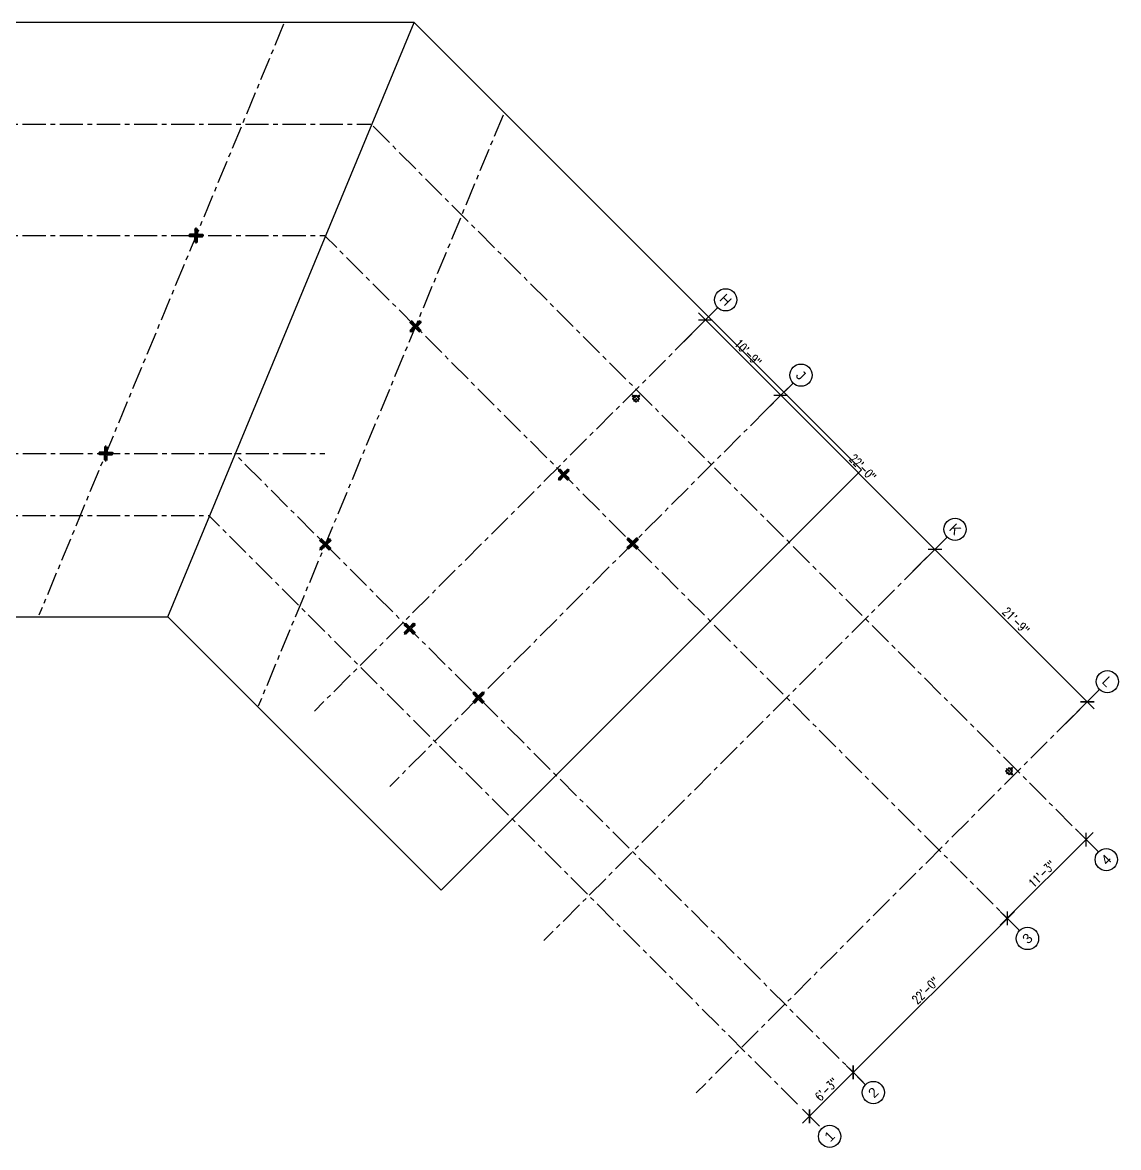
# Model space of a CAD drawing. Header units: inches. Extents: x 54338 to 57449, y 10559 to 14148.
# Drawn here: x 56119 to 57447, y 10720 to 12083 of the extents above; entities that cross this region are included whole.
import ezdxf
from ezdxf.enums import TextEntityAlignment as Align

# ---------------------------------------------------------------- set-up
doc = ezdxf.new("R2010")
doc.units = ezdxf.units.IN
doc.header["$LTSCALE"] = 15
doc.header["$MEASUREMENT"] = 0
doc.linetypes.add('CENTER', pattern=[2, 1.25, -0.25, 0.25, -0.25])
doc.linetypes.add('HIDDEN', pattern=[0.375, 0.25, -0.125])
for name, color, linetype in [('A-STAIR', 2, 'Continuous'), ('A-WALL-BLWK', 33, 'Continuous'), ('COLUMN', 4, 'Continuous'), ('GC', 3, 'Continuous'), ('Grid line', 1, 'CENTER'), ('GT', 4, 'Continuous'), ('HATCH', 253, 'Continuous'), ('N-DIM-Z', 126, 'Continuous'), ('S-COLUMN', 4, 'Continuous'), ('S-OPENING', 1, 'Continuous'), ('WALL', 7, 'Continuous')]:
    doc.layers.add(name, color=color, linetype=linetype)
doc.styles.add('3-32', font='simplex.shx', dxfattribs={"width": 0.75, "height": 10.6666})
doc.styles.add('dim', font='arial.ttf')
doc.dimstyles.new('3-32', dxfattribs={"dimtxt": 10.666667, "dimasz": 12, "dimexe": 12, "dimexo": 4, "dimgap": 2, "dimtad": 1, "dimdec": 4, "dimzin": 3, "dimdsep": 46, "dimlunit": 4, "dimtxsty": '3-32', "dimblk": 'ARCHTICK', "dimcen": 0.046875, "dimdle": 12, "dimclrd": 1, "dimclre": 1, "dimclrt": 2, "dimadec": 0, "dimazin": 0, "dimtfac": 0.75, "dimtdec": 4, "dimtmove": 2, "dimatfit": 3, "dimldrblk": 'ARCHTICK', "dimfxl": 0, "dimfrac": 1, "dimtolj": 1, "dimtzin": 0, "dimlwd": -1, "dimlwe": -1, "dimarcsym": 0})
pattern_1 = [(45, (-54885.99333, -10015.80953), (-0.265165043, 0.265165043), [])]
pattern_2 = [(45, (-54324.65777, -10363.3381), (-0.265165043, 0.265165043), [])]

# ---------------------------------------------------------------- blocks, each defined once
blk = doc.blocks.new('_ARCHTICK')
at = {"color": 0, "linetype": 'ByBlock', "const_width": 0.15}
blk.add_lwpolyline([(-0.5, -0.5), (0.5, 0.5)], dxfattribs=at)
blk = doc.blocks.new('*D22')
at = {"layer": 'DEFPOINTS', "color": 0, "transparency": 16777216}
for p in [(56917.4, 11692.8), (57037.9, 11631), (57008.6, 11601.6)]:
    blk.add_point(p, dxfattribs=at)
at = {"layer": 'N-DIM-Z', "color": 1, "transparency": 16777216}
for p, q in [((56920.2, 11695.6), (56955.2, 11730.7)), ((56938.2, 11730.7), (57046.4, 11622.5)), ((57011.4, 11604.4), (57046.4, 11639.4))]:
    blk.add_line(p, q, dxfattribs=at)
at = {"layer": 'N-DIM-Z', "color": 1, "transparency": 16777216, "xscale": 12, "yscale": 12, "zscale": 12}
for p, rotation in [((56946.7, 11722.2), 134.9999999999263), ((57037.9, 11631), 314.9999999999263)]:
    blk.add_blockref('_ARCHTICK', p, dxfattribs=dict(at, rotation=rotation))
at = {"layer": 'N-DIM-Z', "color": 2, "transparency": 16777216, "insert": (56998.2, 11682.5), "char_height": 10.67, "attachment_point": 5, "rotation": 315, "style": '3-32'}
blk.add_mtext('\\A1;10\'-9"', dxfattribs=at)
blk = doc.blocks.new('*D23')
at = {"layer": 'DEFPOINTS', "color": 0, "transparency": 16777216}
for p in [(57008.6, 11601.6), (57224.6, 11444.3), (57195.3, 11414.9)]:
    blk.add_point(p, dxfattribs=at)
at = {"layer": 'N-DIM-Z', "color": 1, "transparency": 16777216}
for p, q in [((57011.4, 11604.4), (57046.4, 11639.4)), ((57029.5, 11639.4), (57233.1, 11435.8)), ((57198.1, 11417.8), (57233.1, 11452.8))]:
    blk.add_line(p, q, dxfattribs=at)
at = {"layer": 'N-DIM-Z', "color": 1, "transparency": 16777216, "xscale": 12, "yscale": 12, "zscale": 12}
for p, rotation in [((57037.9, 11631), 134.9999999999263), ((57224.6, 11444.3), 314.9999999999263)]:
    blk.add_blockref('_ARCHTICK', p, dxfattribs=dict(at, rotation=rotation))
at = {"layer": 'N-DIM-Z', "color": 2, "transparency": 16777216, "insert": (57137.2, 11543.5), "char_height": 10.67, "attachment_point": 5, "rotation": 315, "style": '3-32'}
blk.add_mtext('\\A1;22\'-0"', dxfattribs=at)
blk = doc.blocks.new('*D24')
at = {"layer": 'DEFPOINTS', "color": 0, "transparency": 16777216}
for p in [(57195.3, 11414.9), (57409.2, 11259.7), (57379.8, 11230.4)]:
    blk.add_point(p, dxfattribs=at)
at = {"layer": 'N-DIM-Z', "color": 1, "transparency": 16777216}
for p, q in [((57198.1, 11417.8), (57233.1, 11452.8)), ((57216.1, 11452.8), (57417.7, 11251.2)), ((57382.7, 11233.2), (57417.7, 11268.2))]:
    blk.add_line(p, q, dxfattribs=at)
at = {"layer": 'N-DIM-Z', "color": 1, "transparency": 16777216, "xscale": 12, "yscale": 12, "zscale": 12}
for p, rotation in [((57224.6, 11444.3), 134.9999999999263), ((57409.2, 11259.7), 314.9999999999263)]:
    blk.add_blockref('_ARCHTICK', p, dxfattribs=dict(at, rotation=rotation))
at = {"layer": 'N-DIM-Z', "color": 2, "transparency": 16777216, "insert": (57322.8, 11357.9), "char_height": 10.67, "attachment_point": 5, "rotation": 315, "style": '3-32'}
blk.add_mtext('\\A1;21\'-9"', dxfattribs=at)
blk = doc.blocks.new('*D25')
at = {"layer": 'DEFPOINTS', "color": 0, "transparency": 16777216}
for p in [(57407.8, 11092.9), (57422.9, 11077.8), (57327.2, 10982.6)]:
    blk.add_point(p, dxfattribs=at)
at = {"layer": 'N-DIM-Z', "color": 1, "transparency": 16777216}
for p, q in [((57303.9, 10989), (57416.3, 11101.4)), ((57420.1, 11080.7), (57399.3, 11101.4)), ((57324.4, 10985.4), (57303.9, 11005.9))]:
    blk.add_line(p, q, dxfattribs=at)
at = {"layer": 'N-DIM-Z', "color": 1, "transparency": 16777216, "xscale": 12, "yscale": 12, "zscale": 12}
for p, rotation in [((57407.8, 11092.9), 44.99999999955782), ((57312.4, 10997.5), 224.9999999995578)]:
    blk.add_blockref('_ARCHTICK', p, dxfattribs=dict(at, rotation=rotation))
at = {"layer": 'N-DIM-Z', "color": 2, "transparency": 16777216, "insert": (57354.2, 11051.1), "char_height": 10.67, "attachment_point": 5, "rotation": 45, "style": '3-32'}
blk.add_mtext('\\A1;11\'-3"', dxfattribs=at)
blk = doc.blocks.new('*D26')
at = {"layer": 'DEFPOINTS', "color": 0, "transparency": 16777216}
for p in [(57312.4, 10997.5), (57327.2, 10982.6), (57140.5, 10795.9)]:
    blk.add_point(p, dxfattribs=at)
at = {"layer": 'N-DIM-Z', "color": 1, "transparency": 16777216}
for p, q in [((57117.2, 10802.3), (57320.9, 11005.9)), ((57324.4, 10985.4), (57303.9, 11005.9)), ((57137.7, 10798.8), (57117.2, 10819.3))]:
    blk.add_line(p, q, dxfattribs=at)
at = {"layer": 'N-DIM-Z', "color": 1, "transparency": 16777216, "xscale": 12, "yscale": 12, "zscale": 12}
for p, rotation in [((57312.4, 10997.5), 44.99999999955782), ((57125.7, 10810.8), 224.9999999995578)]:
    blk.add_blockref('_ARCHTICK', p, dxfattribs=dict(at, rotation=rotation))
at = {"layer": 'N-DIM-Z', "color": 2, "transparency": 16777216, "insert": (57213.1, 10910), "char_height": 10.67, "attachment_point": 5, "rotation": 45, "style": '3-32'}
blk.add_mtext('\\A1;22\'-0"', dxfattribs=at)
blk = doc.blocks.new('*D27')
at = {"layer": 'DEFPOINTS', "color": 0, "transparency": 16777216}
for p in [(57125.7, 10810.8), (57140.5, 10795.9), (57087.5, 10742.9)]:
    blk.add_point(p, dxfattribs=at)
at = {"layer": 'N-DIM-Z', "color": 1, "transparency": 16777216}
for p, q in [((57064.2, 10749.3), (57134.2, 10819.3)), ((57137.7, 10798.8), (57117.2, 10819.3)), ((57084.7, 10745.7), (57064.2, 10766.2))]:
    blk.add_line(p, q, dxfattribs=at)
at = {"layer": 'N-DIM-Z', "color": 1, "transparency": 16777216, "xscale": 12, "yscale": 12, "zscale": 12}
for p, rotation in [((57125.7, 10810.8), 44.99999999955782), ((57072.7, 10757.7), 224.9999999995578)]:
    blk.add_blockref('_ARCHTICK', p, dxfattribs=dict(at, rotation=rotation))
at = {"layer": 'N-DIM-Z', "color": 2, "transparency": 16777216, "insert": (57093.3, 10790.2), "char_height": 10.67, "attachment_point": 5, "rotation": 45, "style": '3-32'}
blk.add_mtext('\\A1;6\'-3"', dxfattribs=at)
blk = doc.blocks.new('A$C19455BE3')
at = {"layer": 'HATCH'}
h = blk.add_hatch(dxfattribs=at)
h.set_pattern_fill('_USER', color=1, scale=0.375, angle=45, style=0, pattern_type=0)
h.set_pattern_definition([(45, (-54324.65777, -10358.37172), (-0.265165043, 0.265165043), [])])
h.paths.add_polyline_path([(3, 3), (-3, 3), (-3, -3), (3, -3)])
h.paths.add_polyline_path([(2.5, 2.5), (2.5, -2.5), (-2.5, -2.5), (-2.5, 2.5)], flags=16)
h = blk.add_hatch(dxfattribs=at)
h.set_pattern_fill('_USER', color=1, scale=0.375, angle=45, style=0, pattern_type=0)
h.set_pattern_definition([(45, (-54885.99333, -10010.84317), (-0.265165043, 0.265165043), [])])
h.paths.add_polyline_path([(1, 5), (-1, 5), (-1, 3), (1, 3)])
h.paths.add_polyline_path([(0.8, 3.2), (-0.8, 3.2), (-0.8, 4.7), (0.8, 4.7)], flags=16)
h = blk.add_hatch(dxfattribs=at)
h.set_pattern_fill('_USER', color=1, scale=0.375, angle=45, style=0, pattern_type=0)
h.set_pattern_definition([(45, (-54881.99333, -10014.84317), (-0.265165043, 0.265165043), [])])
h.paths.add_polyline_path([(5, 1), (3, 1), (3, -1), (5, -1)])
h.paths.add_polyline_path([(4.8, -0.8), (3.2, -0.8), (3.2, 0.7), (4.8, 0.7)], flags=16)
at = {"layer": 'Grid line', "ltscale": 0.25}
for p, q in [((6.6, 0), (-4.7, 0)), ((0, 7.4), (0, -5.1))]:
    blk.add_line(p, q, dxfattribs=at)
at = {"layer": 'S-COLUMN', "color": 4}
for points in [[(-3, 3), (3, 3), (3, -3), (-3, -3)], [(-2.5, 2.5), (2.5, 2.5), (2.5, -2.5), (-2.5, -2.5)], [(-1, 5), (1, 5), (1, 3), (-1, 3)], [(-0.8, 4.7), (0.8, 4.7), (0.8, 3.2), (-0.8, 3.2)], [(3, 1), (5, 1), (5, -1), (3, -1)], [(3.2, 0.7), (4.8, 0.7), (4.8, -0.8), (3.2, -0.8)]]:
    blk.add_lwpolyline(points, close=True, dxfattribs=at)
blk = doc.blocks.new('A$C56BC41D7')
at = {"layer": 'HATCH'}
h = blk.add_hatch(dxfattribs=at)
h.set_pattern_fill('_USER', color=1, scale=0.375, angle=45, style=0, pattern_type=0)
h.set_pattern_definition([(45, (0, 0), (-0.265165, 0.265165), [])])
edge = h.paths.add_edge_path()
edge.add_line((0.5, 6.8), (0.5, 0.8))
edge.add_arc((0.8, 0.8), 0.25, 180, 270)
edge.add_line((0.8, 0.5), (6.8, 0.5))
edge.add_arc((6.8, 0.2), 0.25, 0, 90, ccw=False)
edge.add_line((7, 0.2), (7, 0))
edge.add_line((7, 0), (0, 0))
edge.add_line((0, 0), (0, 7))
edge.add_line((0, 7), (0.2, 7))
edge.add_arc((0.2, 6.8), 0.25, 0, 90, ccw=False)
at = {"layer": 'COLUMN', "color": 4}
blk.add_lwpolyline([(0, 0), (0, 7), (0.2, 7, -0.414214), (0.5, 6.8), (0.5, 0.8, 0.414214), (0.8, 0.5), (6.8, 0.5, -0.414214), (7, 0.2), (7, 0)], format="xyb", close=True, dxfattribs=at)
blk = doc.blocks.new('A$C3C504F40')
at = {"layer": 'HATCH'}
h = blk.add_hatch(dxfattribs=at)
h.set_pattern_fill('_USER', color=1, scale=0.375, angle=45, style=0, pattern_type=0)
h.set_pattern_definition([(45, (-54890.24333, -10014.80784), (-0.265165043, 0.265165043), [])])
h.paths.add_polyline_path([(-3.2, 1), (-5.2, 1), (-5.2, -1), (-3.2, -1)])
h.paths.add_polyline_path([(-3.5, -0.7), (-5, -0.7), (-5, 0.8), (-3.5, 0.8)], flags=16)
h = blk.add_hatch(dxfattribs=at)
h.set_pattern_fill('_USER', color=1, scale=0.375, angle=45, style=0, pattern_type=0)
h.set_pattern_definition([(45, (-54885.99333, -10010.55784), (-0.265165043, 0.265165043), [])])
h.paths.add_polyline_path([(1, 5.3), (-1, 5.3), (-1, 3.3), (1, 3.3)])
h.paths.add_polyline_path([(0.8, 3.5), (-0.8, 3.5), (-0.8, 5), (0.8, 5)], flags=16)
h = blk.add_hatch(dxfattribs=at)
h.set_pattern_fill('_USER', color=1, scale=0.375, angle=45, style=0, pattern_type=0)
h.set_pattern_definition([(45, (-54881.74333, -10014.80784), (-0.265165043, 0.265165043), [])])
h.paths.add_polyline_path([(5.2, 1), (3.2, 1), (3.2, -1), (5.2, -1)])
h.paths.add_polyline_path([(5, -0.7), (3.5, -0.7), (3.5, 0.8), (5, 0.8)], flags=16)
h = blk.add_hatch(dxfattribs=at)
h.set_pattern_fill('_USER', color=1, scale=0.375, angle=45, style=0, pattern_type=0)
h.set_pattern_definition([(45, (-54885.99333, -10019.05784), (-0.265165043, 0.265165043), [])])
h.paths.add_polyline_path([(1, -3.2), (-1, -3.2), (-1, -5.2), (1, -5.2)])
h.paths.add_polyline_path([(0.8, -5), (-0.8, -5), (-0.8, -3.5), (0.8, -3.5)], flags=16)
at = {"layer": 'Grid line', "ltscale": 0.25}
for p, q in [((9.5, 0), (-9.5, 0)), ((0, -9.7), (0, 9.7))]:
    blk.add_line(p, q, dxfattribs=at)
at = {"layer": 'S-COLUMN', "color": 4}
for points in [[(-5.2, 1), (-3.2, 1), (-3.2, -1), (-5.2, -1)], [(-5, 0.8), (-3.5, 0.8), (-3.5, -0.7), (-5, -0.7)], [(-1, 5.3), (1, 5.3), (1, 3.3), (-1, 3.3)], [(-0.8, 5), (0.8, 5), (0.8, 3.5), (-0.8, 3.5)], [(3.2, 1), (5.2, 1), (5.2, -1), (3.2, -1)], [(3.5, 0.8), (5, 0.8), (5, -0.7), (3.5, -0.7)], [(-1, -3.2), (1, -3.2), (1, -5.2), (-1, -5.2)], [(-0.8, -3.5), (0.8, -3.5), (0.8, -5), (-0.8, -5)]]:
    blk.add_lwpolyline(points, close=True, dxfattribs=at)
at = {"layer": 'Grid line', "color": 4, "xscale": -1}
blk.add_blockref('A$C56BC41D7', (-1, 1), dxfattribs=at)
at = {"layer": 'Grid line', "color": 4}
blk.add_blockref('A$C56BC41D7', (1, 1), dxfattribs=at)
at = {"layer": 'Grid line', "color": 4, "rotation": 180}
blk.add_blockref('A$C56BC41D7', (-1, -1), dxfattribs=at)
at = {"layer": 'Grid line', "color": 4, "xscale": -1, "rotation": 180}
blk.add_blockref('A$C56BC41D7', (1, -1), dxfattribs=at)
blk = doc.blocks.new('A$C2F407CD1')
at = {"layer": 'Grid line'}
h = blk.add_hatch(dxfattribs=at)
h.set_pattern_fill('_USER', color=256, scale=0.25, angle=45, style=0, pattern_type=0)
h.set_pattern_definition([(45, (-54902.19013, -10400.79056), (-0.1767766953, 0.1767766953), [])])
edge = h.paths.add_edge_path()
edge.add_line((2.8, -5.8), (0.4, -5.8))
edge.add_arc((0.4, -5.6), 0.188, 180, 270, ccw=False)
edge.add_line((0.2, -5.6), (0.2, -0.6))
edge.add_arc((0.4, -0.6), 0.188, 90, 180, ccw=False)
edge.add_line((0.4, -0.4), (2.8, -0.4))
edge.add_arc((2.8, -0.2), 0.188, 270, 360)
edge.add_line((3, -0.2), (3, 0))
edge.add_line((3, 0), (-3, 0))
edge.add_line((-3, 0), (-3, -0.2))
edge.add_arc((-2.8, -0.2), 0.188, 180, 270)
edge.add_line((-2.8, -0.4), (-0.4, -0.4))
edge.add_arc((-0.4, -0.6), 0.187, 0, 90, ccw=False)
edge.add_line((-0.2, -0.6), (-0.2, -5.6))
edge.add_arc((-0.4, -5.6), 0.188, -90, 0, ccw=False)
edge.add_line((-0.4, -5.8), (-2.8, -5.8))
edge.add_arc((-2.8, -6), 0.188, 90, 180)
edge.add_line((-3, -6), (-3, -6.2))
edge.add_line((-3, -6.2), (3, -6.2))
edge.add_line((3, -6.2), (3, -6))
edge.add_arc((2.8, -6), 0.187, 360, 450)
blk.add_line((0, 1.7), (0, 1.7))
at = {"layer": 'COLUMN', "color": 4}
blk.add_lwpolyline([(2.8, -5.8), (0.4, -5.8, -0.414214), (0.2, -5.6), (0.2, -0.6, -0.414214), (0.4, -0.4), (2.8, -0.4, 0.414214), (3, -0.2), (3, 0), (-3, 0), (-3, -0.2, 0.414214), (-2.8, -0.4), (-0.4, -0.4, -0.414214), (-0.2, -0.6), (-0.2, -5.6, -0.414214), (-0.4, -5.8), (-2.8, -5.8, 0.414214), (-3, -6), (-3, -6.2), (3, -6.2), (3, -6, 0.414214)], format="xyb", close=True, dxfattribs=at)
at = {"layer": 'Grid line'}
blk.add_line((0, -7.7), (0, 1.7), dxfattribs=at)
blk = doc.blocks.new('A$C45494CF1')
at = {"layer": 'HATCH'}
h = blk.add_hatch(dxfattribs=at)
h.set_pattern_fill('_USER', color=1, scale=0.375, angle=45, style=0, pattern_type=0)
h.set_pattern_definition(pattern_1)
h.paths.add_polyline_path([(1, 0), (-1, 0), (-1, -2), (1, -2)])
h.paths.add_polyline_path([(0.8, -1.8), (-0.8, -1.8), (-0.8, -0.2), (0.8, -0.2)], flags=16)
h = blk.add_hatch(dxfattribs=at)
h.set_pattern_fill('_USER', color=1, scale=0.375, angle=45, style=0, pattern_type=0)
h.set_pattern_definition(pattern_2)
h.paths.add_polyline_path([(3, -2), (-3, -2), (-3, -8), (3, -8)])
h.paths.add_polyline_path([(2.5, -2.5), (2.5, -7.5), (-2.5, -7.5), (-2.5, -2.5)], flags=16)
at = {"layer": 'Grid line', "ltscale": 0.25}
blk.add_line((0, 2.4), (0, -10.1), dxfattribs=at)
at = {"layer": 'S-COLUMN', "color": 4}
for points in [[(-1, 0), (1, 0), (1, -2), (-1, -2)], [(-3, -2), (3, -2), (3, -8), (-3, -8)], [(-2.5, -2.5), (2.5, -2.5), (2.5, -7.5), (-2.5, -7.5)], [(-0.8, -0.2), (0.8, -0.2), (0.8, -1.8), (-0.8, -1.8)]]:
    blk.add_lwpolyline(points, close=True, dxfattribs=at)
blk = doc.blocks.new('A$C2D062363')
at = {"layer": 'HATCH'}
h = blk.add_hatch(dxfattribs=at)
h.set_pattern_fill('_USER', color=1, scale=0.375, angle=45, style=0, pattern_type=0)
h.set_pattern_definition(pattern_1)
h.paths.add_polyline_path([(1, 0), (-1, 0), (-1, -2), (1, -2)])
h.paths.add_polyline_path([(0.8, -1.8), (-0.8, -1.8), (-0.8, -0.2), (0.8, -0.2)], flags=16)
h = blk.add_hatch(dxfattribs=at)
h.set_pattern_fill('_USER', color=1, scale=0.375, angle=45, style=0, pattern_type=0)
h.set_pattern_definition(pattern_2)
h.paths.add_polyline_path([(3, -2), (-3, -2), (-3, -8), (3, -8)])
h.paths.add_polyline_path([(2.5, -2.5), (2.5, -7.5), (-2.5, -7.5), (-2.5, -2.5)], flags=16)
h = blk.add_hatch(dxfattribs=at)
h.set_pattern_fill('_USER', color=1, scale=0.375, angle=45, style=0, pattern_type=0)
h.set_pattern_definition([(45, (-54881.99333, -10019.80953), (-0.265165043, 0.265165043), [])])
h.paths.add_polyline_path([(5, -4), (3, -4), (3, -6), (5, -6)])
h.paths.add_polyline_path([(4.8, -5.8), (3.2, -5.8), (3.2, -4.2), (4.8, -4.2)], flags=16)
at = {"layer": 'Grid line', "ltscale": 0.25}
for p, q in [((0, 2.4), (0, -10.1)), ((6.6, -5), (-4.7, -5))]:
    blk.add_line(p, q, dxfattribs=at)
at = {"layer": 'S-COLUMN', "color": 4}
for points in [[(-1, 0), (1, 0), (1, -2), (-1, -2)], [(-3, -2), (3, -2), (3, -8), (-3, -8)], [(-2.5, -2.5), (2.5, -2.5), (2.5, -7.5), (-2.5, -7.5)], [(-0.8, -0.2), (0.8, -0.2), (0.8, -1.8), (-0.8, -1.8)], [(3, -4), (5, -4), (5, -6), (3, -6)], [(3.2, -4.2), (4.8, -4.2), (4.8, -5.8), (3.2, -5.8)]]:
    blk.add_lwpolyline(points, close=True, dxfattribs=at)
blk = doc.blocks.new('ROOF COL')
at = {"layer": 'A-WALL-BLWK'}
blk.add_line((522, -192), (528, -192), dxfattribs=at)
at = {"layer": 'Grid line', "ltscale": 0.25}
for p, q in [((261, -0.6), (261, -13.1)), ((270.5, -135), (251.5, -135)), ((261, -144.7), (261, -125.3)), ((261, -408.7), (261, -389.3)), ((270.5, -399), (251.5, -399)), ((2273.1, -431.5), (2259.5, -417.8)), ((2273, -417.9), (2259.6, -431.4)), ((261, -473.4), (261, -460.9)), ((2342.9, -514.9), (2356.6, -501.3)), ((2356.4, -514.8), (2343, -501.4)), ((2086.4, -618.2), (2072.8, -604.5)), ((2086.3, -604.6), (2072.9, -618.1)), ((2156.2, -701.6), (2169.9, -687.9)), ((2169.8, -701.5), (2156.3, -688))]:
    blk.add_line(p, q, dxfattribs=at)
at = {"layer": 'S-COLUMN', "color": 4, "linetype": 'HIDDEN', "ltscale": 0.5}
for points in [[(262, -5), (264, -5), (264, -11), (258, -11), (258, -5), (260, -5)], [(260, -5), (260, -3), (262, -3), (262, -5)], [(262, -469), (264, -469), (264, -463), (258, -463), (258, -469), (260, -469)], [(260, -469), (260, -471), (262, -471), (262, -469)]]:
    blk.add_lwpolyline(points, dxfattribs=at)
for points in [[(258.5, -5.5), (263.5, -5.5), (263.5, -10.5), (258.5, -10.5)], [(260.3, -3.2), (261.8, -3.2), (261.8, -4.7), (260.3, -4.7)], [(255.8, -134), (257.8, -134), (257.8, -136), (255.8, -136)], [(256, -134.3), (257.5, -134.3), (257.5, -135.8), (256, -135.8)], [(260, -129.8), (262, -129.8), (262, -131.8), (260, -131.8)], [(260.3, -130), (261.8, -130), (261.8, -131.5), (260.3, -131.5)], [(264.3, -134), (266.3, -134), (266.3, -136), (264.3, -136)], [(264.5, -134.3), (266, -134.3), (266, -135.8), (264.5, -135.8)], [(260, -138.3), (262, -138.3), (262, -140.3), (260, -140.3)], [(260.3, -138.5), (261.8, -138.5), (261.8, -140), (260.3, -140)], [(260, -393.8), (262, -393.8), (262, -395.8), (260, -395.8)], [(260.3, -394), (261.8, -394), (261.8, -395.5), (260.3, -395.5)], [(255.8, -398), (257.8, -398), (257.8, -400), (255.8, -400)], [(256, -398.3), (257.5, -398.3), (257.5, -399.8), (256, -399.8)], [(260, -402.3), (262, -402.3), (262, -404.3), (260, -404.3)], [(260.3, -402.5), (261.8, -402.5), (261.8, -404), (260.3, -404)], [(264.3, -398), (266.3, -398), (266.3, -400), (264.3, -400)], [(264.5, -398.3), (266, -398.3), (266, -399.8), (264.5, -399.8)], [(258.5, -468.5), (263.5, -468.5), (263.5, -463.5), (258.5, -463.5)], [(260.3, -470.7), (261.8, -470.7), (261.8, -469.2), (260.3, -469.2)]]:
    blk.add_lwpolyline(points, close=True, dxfattribs=at)
for points in [[(260, -134), (260, -127), (259.8, -127, 0.414214), (259.5, -127.3), (259.5, -133.3, -0.414214), (259.3, -133.5), (253.3, -133.5, 0.414214), (253, -133.8), (253, -134)], [(260, -136), (260, -143), (259.8, -143, -0.414214), (259.5, -142.8), (259.5, -136.8, 0.414214), (259.3, -136.5), (253.3, -136.5, -0.414214), (253, -136.3), (253, -136)], [(262, -134), (262, -127), (262.3, -127, -0.414214), (262.5, -127.3), (262.5, -133.3, 0.414214), (262.8, -133.5), (268.8, -133.5, -0.414214), (269, -133.8), (269, -134)], [(262, -136), (262, -143), (262.3, -143, 0.414214), (262.5, -142.8), (262.5, -136.8, -0.414214), (262.8, -136.5), (268.8, -136.5, 0.414214), (269, -136.3), (269, -136)], [(260, -398), (260, -391), (259.8, -391, 0.414214), (259.5, -391.3), (259.5, -397.3, -0.414214), (259.3, -397.5), (253.3, -397.5, 0.414214), (253, -397.8), (253, -398)], [(262, -398), (262, -391), (262.3, -391, -0.414214), (262.5, -391.3), (262.5, -397.3, 0.414214), (262.8, -397.5), (268.8, -397.5, -0.414214), (269, -397.8), (269, -398)], [(260, -400), (260, -407), (259.8, -407, -0.414214), (259.5, -406.8), (259.5, -400.8, 0.414214), (259.3, -400.5), (253.3, -400.5, -0.414214), (253, -400.3), (253, -400)], [(262, -400), (262, -407), (262.3, -407, 0.414214), (262.5, -406.8), (262.5, -400.8, -0.414214), (262.8, -400.5), (268.8, -400.5, 0.414214), (269, -400.3), (269, -400)]]:
    blk.add_lwpolyline(points, format="xyb", close=True, dxfattribs=at)
at = {"layer": 'S-COLUMN', "color": 4}
for points in [[(2261.9, -421.6), (2263.3, -420.2), (2264.7, -421.6), (2263.3, -423.1)], [(2262.2, -421.6), (2263.3, -420.6), (2264.3, -421.6), (2263.3, -422.7)], [(2267.9, -421.6), (2269.3, -420.2), (2270.7, -421.6), (2269.3, -423.1)], [(2268.2, -421.6), (2269.3, -420.6), (2270.4, -421.6), (2269.3, -422.7)], [(2261.9, -427.7), (2263.3, -426.2), (2264.7, -427.7), (2263.3, -429.1)], [(2262.2, -427.7), (2263.3, -426.6), (2264.3, -427.7), (2263.3, -428.7)], [(2267.9, -427.7), (2269.3, -426.2), (2270.7, -427.7), (2269.3, -429.1)], [(2268.2, -427.7), (2269.3, -426.6), (2270.4, -427.7), (2269.3, -428.7)], [(2346.7, -503.7), (2348.1, -505.1), (2346.7, -506.5), (2345.3, -505.1)], [(2346.7, -504), (2347.8, -505.1), (2346.7, -506.1), (2345.7, -505.1)], [(2352.7, -503.7), (2354.1, -505.1), (2352.7, -506.5), (2351.3, -505.1)], [(2352.7, -504), (2353.8, -505.1), (2352.7, -506.1), (2351.7, -505.1)], [(2346.7, -509.7), (2348.1, -511.1), (2346.7, -512.5), (2345.3, -511.1)], [(2346.7, -510), (2347.8, -511.1), (2346.7, -512.2), (2345.7, -511.1)], [(2352.7, -509.7), (2354.1, -511.1), (2352.7, -512.5), (2351.3, -511.1)], [(2352.7, -510), (2353.8, -511.1), (2352.7, -512.2), (2351.7, -511.1)], [(2075.2, -608.3), (2076.6, -606.9), (2078, -608.3), (2076.6, -609.7)], [(2075.2, -614.3), (2076.6, -612.9), (2078, -614.3), (2076.6, -615.7)], [(2075.5, -608.3), (2076.6, -607.3), (2077.7, -608.3), (2076.6, -609.4)], [(2081.2, -608.3), (2082.6, -606.9), (2084, -608.3), (2082.6, -609.7)], [(2081.2, -614.3), (2082.6, -612.9), (2084, -614.3), (2082.6, -615.7)], [(2081.6, -608.3), (2082.6, -607.3), (2083.7, -608.3), (2082.6, -609.4)], [(2075.5, -614.3), (2076.6, -613.3), (2077.7, -614.3), (2076.6, -615.4)], [(2081.6, -614.3), (2082.6, -613.3), (2083.7, -614.3), (2082.6, -615.4)], [(2160, -690.3), (2161.5, -691.8), (2160, -693.2), (2158.6, -691.8)], [(2160, -690.7), (2161.1, -691.8), (2160, -692.8), (2159, -691.8)], [(2166.1, -690.3), (2167.5, -691.8), (2166.1, -693.2), (2164.6, -691.8)], [(2166.1, -690.7), (2167.1, -691.8), (2166.1, -692.8), (2165, -691.8)], [(2160, -696.4), (2161.5, -697.8), (2160, -699.2), (2158.6, -697.8)], [(2160, -696.7), (2161.1, -697.8), (2160, -698.8), (2159, -697.8)], [(2166.1, -696.4), (2167.5, -697.8), (2166.1, -699.2), (2164.6, -697.8)], [(2166.1, -696.7), (2167.1, -697.8), (2166.1, -698.8), (2165, -697.8)]]:
    blk.add_lwpolyline(points, close=True, dxfattribs=at)
for name, p in [('A$C45494CF1', (77.5, -3)), ('A$C45494CF1', (129, -3)), ('A$C45494CF1', (195, -3)), ('A$C45494CF1', (327, -3)), ('A$C45494CF1', (393, -3)), ('A$C45494CF1', (459, -3)), ('A$C45494CF1', (525, -3)), ('A$C45494CF1', (591, -3)), ('A$C45494CF1', (657, -3)), ('A$C45494CF1', (723, -3)), ('A$C45494CF1', (789, -3)), ('A$C45494CF1', (855, -3)), ('A$C45494CF1', (921, -3)), ('A$C45494CF1', (987, -3)), ('A$C45494CF1', (1053, -3)), ('A$C45494CF1', (1119, -3)), ('A$C45494CF1', (1185, -3)), ('A$C45494CF1', (1239, -3)), ('A$C45494CF1', (1317, -3)), ('A$C45494CF1', (1380.8, -3)), ('A$C45494CF1', (1444.5, -3)), ('A$C45494CF1', (1508.3, -3)), ('A$C2D062363', (1570, -3))]:
    blk.add_blockref(name, p)
at = {"rotation": 90}
for p in [(125.9, -81.6), (208.6, -81.6), (125.9, -117.6), (208.6, -117.6), (125.8, -183.4), (208.6, -183.8), (1181.8, -212.7), (1313, -212.7), (1180.8, -332.5), (1313, -332.5), (125.9, -399), (1181.9, -399)]:
    blk.add_blockref('A$C2F407CD1', p, dxfattribs=at)
at = {"xscale": -1, "rotation": 180}
for name, p in [('A$C45494CF1', (77.5, -471)), ('A$C45494CF1', (129, -471)), ('A$C45494CF1', (195, -471)), ('A$C45494CF1', (327, -471)), ('A$C45494CF1', (393, -471)), ('A$C45494CF1', (459, -471)), ('A$C45494CF1', (525, -471)), ('A$C45494CF1', (591, -471)), ('A$C45494CF1', (657, -471)), ('A$C45494CF1', (723, -471)), ('A$C45494CF1', (789, -471)), ('A$C45494CF1', (855, -471)), ('A$C45494CF1', (921, -471)), ('A$C45494CF1', (987, -471)), ('A$C45494CF1', (1053, -471)), ('A$C45494CF1', (1119, -471)), ('A$C45494CF1', (1185, -471)), ('A$C45494CF1', (1251, -471)), ('A$C45494CF1', (1317, -471)), ('A$C45494CF1', (1380.8, -471)), ('A$C45494CF1', (1444.5, -471)), ('A$C45494CF1', (1508.3, -471)), ('A$C2D062363', (1570, -471))]:
    blk.add_blockref(name, p, dxfattribs=at)
at = {"layer": 'Grid line', "color": 4}
for p, xscale, rotation in [((2264.9, -424.7), -1, 45.00000000000201), ((2267.7, -424.7), -0.9999999999999976, 225.0000000000018), ((2349.7, -506.7), -1, 315.0000000001658), ((2349.7, -509.5), -1, 135.0000000001657), ((2078.2, -611.3), -1, 45.00000000000201), ((2081, -611.3), -0.9999999999999976, 225.0000000000018), ((2163, -693.4), -1, 315.0000000001658), ((2163, -696.2), -1, 135.0000000001657)]:
    blk.add_blockref('A$C56BC41D7', p, dxfattribs=dict(at, xscale=xscale, rotation=rotation))
for p, rotation in [((2266.3, -423.2), 45.00000000000195), ((2266.3, -426.1), 225.0000000000018), ((2348.3, -508.1), 135.0000000001658), ((2351.1, -508.1), 315.0000000001658), ((2079.6, -609.9), 45.00000000000195), ((2079.6, -612.7), 225.0000000000018), ((2161.6, -694.8), 135.0000000001658), ((2164.5, -694.8), 315.0000000001658)]:
    blk.add_blockref('A$C56BC41D7', p, dxfattribs=dict(at, rotation=rotation))
at = {"layer": 'WALL'}
for p in [(525, -135), (789, -135), (1053, -135), (1317, -135), (1567, -135), (1820.9, -135), (525, -399), (789, -399), (1053, -399), (1317, -399), (1567, -399), (1711.6, -399)]:
    blk.add_blockref('A$C3C504F40', p, dxfattribs=at)
at = {"layer": 'WALL', "rotation": 315.0000000006983}
for p in [(2086.7, -245.1), (1977.4, -509.1)]:
    blk.add_blockref('A$C3C504F40', p, dxfattribs=at)

msp = doc.modelspace()

# ---------------------------------------------------------------- linework, layer by layer
at = {"layer": 'A-STAIR', "color": 3}
for p, q in [((56593.6893226, 12082.5089813), (54769.6884779, 12082.5089813)), ((57135.6857512, 11540.5125526), (56593.6893226, 12082.5089813)), ((56626.5688688, 11031.3956702), (57135.6857512, 11540.5125526)), ((54769.6884779, 11362.5089813), (56295.4555576, 11362.5089813)), ((56295.4555576, 11362.5089813), (56626.5688688, 11031.3956702))]:
    msp.add_line(p, q, dxfattribs=at)
at = {"layer": 'GC'}
for centre in [(56971.1255648, 11746.564249), (57062.3423396, 11655.3474742), (57249.0185298, 11468.671284), (57433.5733997, 11284.1164141), (57432.229115, 11068.5187747), (57336.7696996, 10973.0593593), (57150.0935093, 10786.383169), (57097.0605008, 10733.3501605)]:
    msp.add_circle(centre, 13.5, dxfattribs=at)
at = {"layer": 'Grid line', "ltscale": 1.5}
for p, q in [((56435.6651993, 12080.5089798), (56139.0882887, 11364.5089798)), ((56701.4507171, 11970.4170137), (56404.8738065, 11254.4170137)), ((54364.3509245, 11959.5089798), (56541.2389099, 11959.5089798)), ((57422.9218598, 11077.82603), (56541.2389099, 11959.5089798)), ((54364.3509245, 11824.5089798), (56485.320079, 11824.5089798)), ((57327.223758, 10982.6053008), (56485.320079, 11824.5089798)), ((56961.8183095, 11737.2569937), (56473.0641434, 11248.5028276)), ((57052.796398, 11645.8015327), (56564.2809182, 11157.2860528)), ((54364.6483641, 11560.5089798), (56485.6175186, 11560.5089798)), ((57140.5475678, 10795.9291106), (56375.9676985, 11560.5089798)), ((54364.3509245, 11485.5089798), (56344.9016814, 11485.5089798)), ((57058.1631276, 10772.2475336), (56344.9016814, 11485.5089798)), ((57239.4725882, 11459.1253424), (56750.9571084, 10970.6098626)), ((57424.2661444, 11274.8091588), (56935.5119783, 10786.0549927))]:
    msp.add_line(p, q, dxfattribs=at)
at = {"layer": 'S-OPENING'}
msp.add_line((56295.4555576, 11362.5089813), (56593.6893226, 12082.5089813), dxfattribs=at)

# ---------------------------------------------------------------- block references
msp.add_blockref('ROOF COL', (54508.6884779, 11959.5089798))
at = {"rotation": 45.0000000001864}
msp.add_blockref('A$C19455BE3', (56862.6308188, 11626.8033625), dxfattribs=at)
at = {"xscale": -1, "rotation": 224.9999999998201}
msp.add_blockref('A$C19455BE3', (57314.5196199, 11175.6216681), dxfattribs=at)

# ---------------------------------------------------------------- texts
at = {"layer": 'GT', "color": 4, "style": 'dim'}
for s, rotation, p in [('H', 315.0000000001, (56971.1255648, 11746.564249)), ('J', 315.0000000001, (57062.3423396, 11655.3474742)), ('K', 315.0000000001, (57249.0185298, 11468.671284)), ('L', 315.0000000001, (57433.5733997, 11284.1164141)), ('4', 45, (57432.229115, 11068.5187747)), ('3', 45, (57336.7696996, 10973.0593593)), ('2', 45, (57150.0935093, 10786.383169)), ('1', 45, (57097.0605008, 10733.3501605))]:
    msp.add_text(s, height=12, rotation=rotation, dxfattribs=at).set_placement(p, align=Align.MIDDLE_CENTER)

# ---------------------------------------------------------------- dimensions: what is measured, and where the dimension line sits
at = {"layer": 'N-DIM-Z'}
for base, p1, p2, angle, picture, middle in [((57037.9471556, 11630.9522902), (56917.3789492, 11692.8176334), (57008.595724, 11601.6008586), 134.9999999999, '*D22', (56998.2425206, 11682.46443)), ((57224.6233458, 11444.2761), (57008.595724, 11601.6008586), (57195.2719142, 11414.9246684), 134.9999999999, '*D23', (57137.1890031, 11543.5179475)), ((57409.1782157, 11259.7212301), (57195.2719142, 11414.9246684), (57379.8267841, 11230.3697985), 134.9999999999, '*D24', (57322.8045331, 11357.9024174)), ((57407.8339311, 11092.9139587), (57327.223758, 10982.6053008), (57422.9218598, 11077.82603), 224.9999999996, '*D25', (57354.200471, 11051.0880033)), ((57312.3745156, 10997.4545432), (57140.5475678, 10795.9291106), (57327.223758, 10982.6053008), 224.9999999996, '*D26', (57213.1326681, 10910.0202005)), ((57125.6983254, 10810.778353), (57087.5145592, 10742.896102), (57140.5475678, 10795.9291106), 224.9999999996, '*D27', (57093.2780687, 10790.1656011))]:
    dim = msp.add_linear_dim(base=base, p1=p1, p2=p2, angle=angle, dimstyle='3-32', dxfattribs=at)
    dim.commit()
    dim.dimension.update_dxf_attribs({"geometry": picture, "text_midpoint": middle})

doc.saveas('drawing.dxf')
